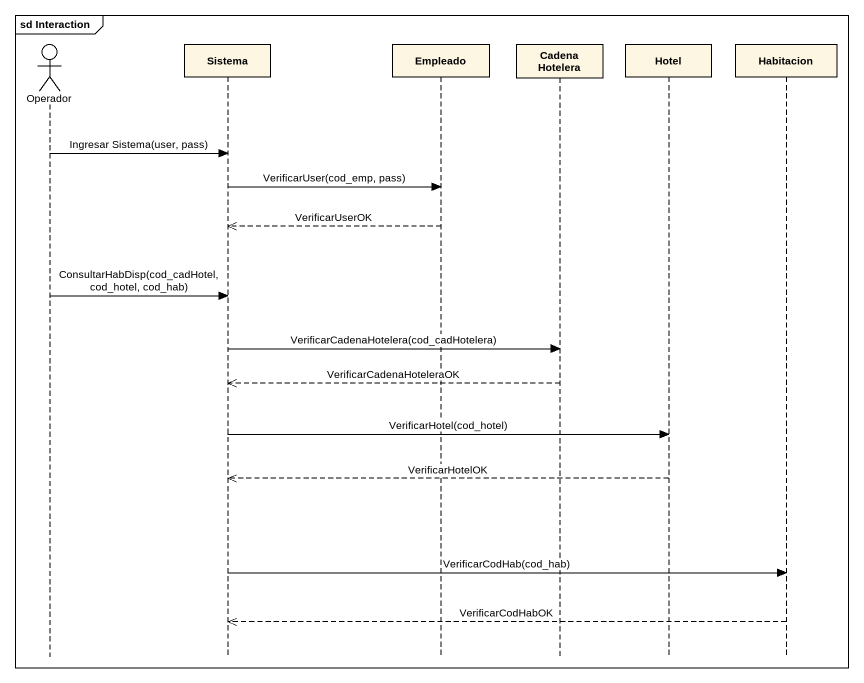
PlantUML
@startuml
mainframe sd Interaction
hide footbox
actor Operador
participant Sistema
participant Empleado
participant "Cadena Hotelera" as Cadena_Hotelera
participant Hotel
participant Habitacion

Operador -> Sistema : Ingresar Sistema(user, pass)
Sistema -> Empleado : VerificarUser(cod_emp, pass)
Empleado -->> Sistema : VerificarUserOK
Operador -> Sistema : ConsultarHabDisp(cod_cadHotel, cod_hotel, cod_hab)
Sistema -> Cadena_Hotelera : VerificarCadenaHotelera(cod_cadHotelera)
Cadena_Hotelera -->> Sistema : VerificarCadenaHoteleraOK
Sistema -> Hotel : VerificarHotel(cod_hotel)
Hotel -->> Sistema : VerificarHotelOK
Sistema -> Habitacion : VerificarCodHab(cod_hab)
Habitacion -->> Sistema : VerificarCodHabOK
@enduml
